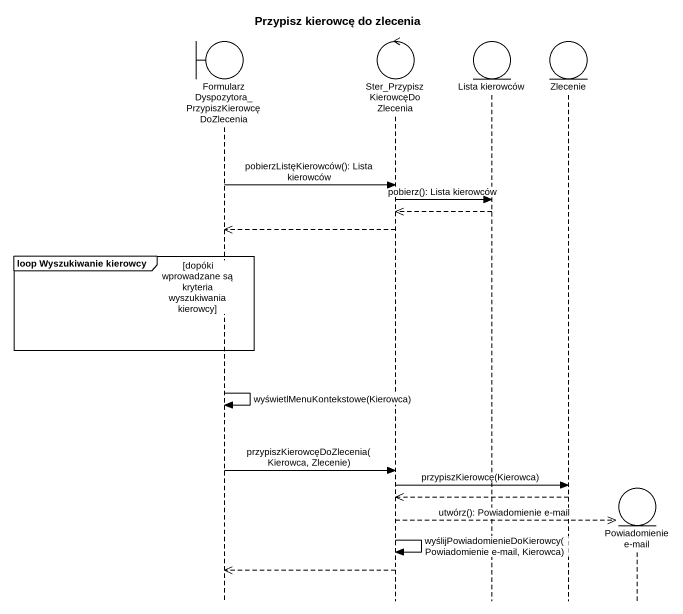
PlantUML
@startuml
title Przypisz kierowcę do zlecenia
hide footbox
boundary "FormularzDyspozytora_PrzypiszKierowcęDoZlecenia" as FormularzDyspozytora
control "Ster_PrzypiszKierowcęDoZlecenia" as Ster_PrzypiszKierowcęDoZlece
entity "Lista kierowców" as Lista_kierowców
entity Zlecenie
entity "Powiadomienie e-mail" as Powiadomienie_e_mail

FormularzDyspozytora -> Ster_PrzypiszKierowcęDoZlece : pobierzListęKierowców(): Lista kierowców
Ster_PrzypiszKierowcęDoZlece -> Lista_kierowców : pobierz(): Lista kierowców
Lista_kierowców -->> Ster_PrzypiszKierowcęDoZlece
Ster_PrzypiszKierowcęDoZlece -->> FormularzDyspozytora
group loop Wyszukiwanie kierowcy [dopóki wprowadzane są kryteria wyszukiwania kierowcy]
end
FormularzDyspozytora -> FormularzDyspozytora : wyświetlMenuKontekstowe(Kierowca)
FormularzDyspozytora -> Ster_PrzypiszKierowcęDoZlece : przypiszKierowcęDoZlecenia(Kierowca, Zlecenie)
Ster_PrzypiszKierowcęDoZlece -> Zlecenie : przypiszKierowcę(Kierowca)
Zlecenie -->> Ster_PrzypiszKierowcęDoZlece
Ster_PrzypiszKierowcęDoZlece -->> Powiadomienie_e_mail ** : utwórz(): Powiadomienie e-mail
Ster_PrzypiszKierowcęDoZlece -> Ster_PrzypiszKierowcęDoZlece : wyślijPowiadomienieDoKierowcy(Powiadomienie e-mail, Kierowca)
Ster_PrzypiszKierowcęDoZlece -->> FormularzDyspozytora
@enduml
